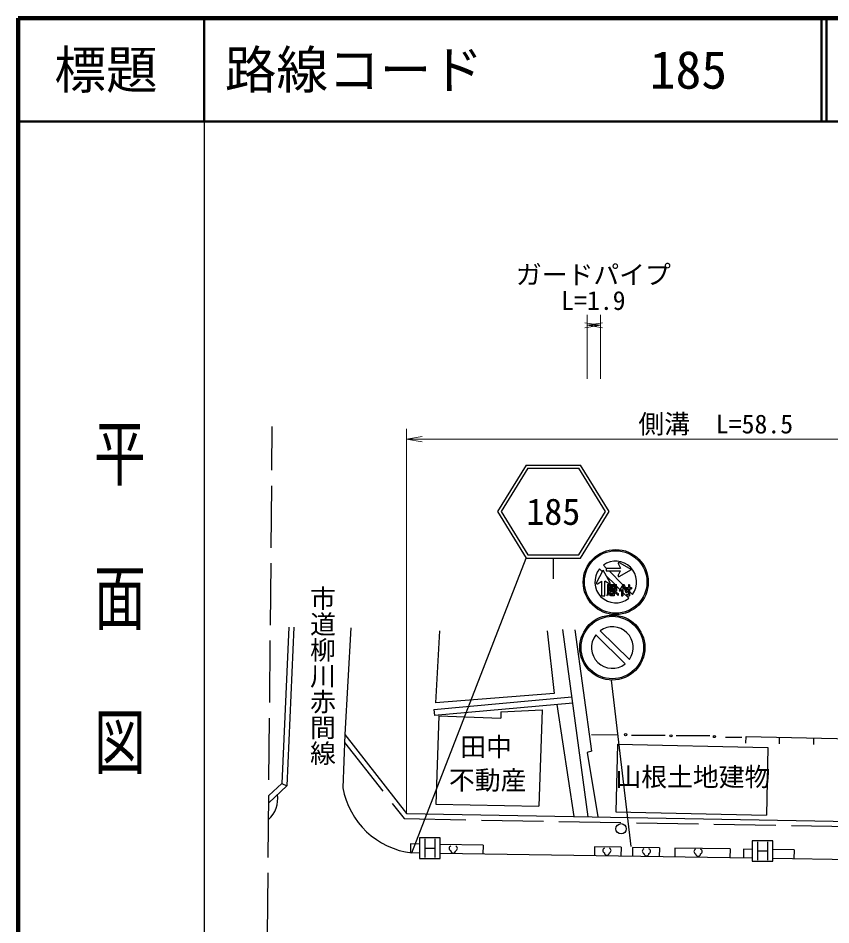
# Model space of a CAD drawing. Units: millimetres, scale not verified. Extents: x 40000 to 680000, y 20000 to 380000.
# Drawn here: x 40000 to 118667, y 292178 to 380000 of the extents above; entities that cross this region are included whole.
import ezdxf
from ezdxf.enums import TextEntityAlignment as Align

# ---------------------------------------------------------------- set-up
doc = ezdxf.new("R2010")
doc.units = ezdxf.units.MM
doc.header["$LTSCALE"] = 1000
doc.linetypes.add('DASHED', pattern=[7.5, 6, -1.5])
for name, color, linetype, lineweight in [('M-BGD', 7, 'Continuous', 25), ('M-BGD-EXST', 7, 'Continuous', 25), ('M-STR-HTXT', 7, 'Continuous', 13), ('M-STR-STRC', 7, 'Continuous', 25), ('M-TTL', 2, 'Continuous', 140), ('M-TTL-BAND', 7, 'Continuous', 25), ('M-TTL-LINE', 7, 'Continuous', 50), ('M-TTL-TXT', 7, 'Continuous', 13)]:
    doc.layers.add(name, color=color, linetype=linetype, lineweight=lineweight)
doc.layers.add('M-BMK-HTXT', color=7, linetype='Continuous')
doc.styles.add('@ＭＳ ゴシック', font='')
doc.styles.add('ＭＳ ゴシック', font='')
doc.styles.get('@ＭＳ ゴシック').set_extended_font_data('@MS Gothic')
doc.styles.get('ＭＳ ゴシック').set_extended_font_data('MS Gothic')

# ---------------------------------------------------------------- blocks, each defined once
blk = doc.blocks.new('open_arrow')
at = {"color": 0, "linetype": 'Continuous', "lineweight": -2}
blk.add_lwpolyline([(7.5, 1.25), (0, 0), (7.5, -1.25)], dxfattribs=at)

msp = doc.modelspace()

# ---------------------------------------------------------------- linework, layer by layer
at = {"layer": 'M-BGD', "linetype": 'DASHED'}
for p, q in [((64132, 291211), (64604, 340441)), ((71600, 309847), (77350, 302467)), ((66002, 305642), (64255, 304012)), ((77350, 302467), (132363, 301491))]:
    msp.add_line(p, q, dxfattribs=at)
at = {"layer": 'M-BGD'}
for p, q in [((66194, 321028), (65511, 305868)), ((66693, 321006), (66002, 305642)), ((72192, 320960), (71628, 310624)), ((80770, 320656), (80383, 313686)), ((91193, 320656), (91877, 314600)), ((95182, 302651), (92720, 320774)), ((93878, 320759), (95509, 308997)), ((91877, 314600), (80383, 313686)), ((80236, 313024), (93605, 314259)), ((93686, 313665), (80289, 312442)), ((92128, 313523), (93798, 302675)), ((80236, 313024), (80289, 312442)), ((86735, 312812), (86714, 312199)), ((86735, 312812), (90732, 312992)), ((90732, 312992), (90414, 303682)), ((80719, 312419), (80426, 303869)), ((80719, 312419), (86714, 312199)), ((71628, 310624), (71440, 305465)), ((71628, 310624), (77597, 302963)), ((95489, 310601), (98033, 310588)), ((99363, 310563), (102644, 310563)), ((103693, 310530), (106954, 310514)), ((108466, 310346), (110065, 310362)), ((110443, 309789), (110457, 310430)), ((110457, 310430), (138676, 309795)), ((113686, 309716), (113700, 310357)), ((117016, 309641), (117031, 310282)), ((98001, 309678), (97853, 303139)), ((98001, 309678), (112577, 309347)), ((112577, 309347), (112428, 302809)), ((95509, 308997), (95070, 308870)), ((95070, 308870), (96101, 302634)), ((65511, 305868), (64262, 304702)), ((65511, 305868), (66002, 305642)), ((80426, 303869), (90414, 303682)), ((97853, 303139), (112428, 302809)), ((77597, 302963), (132225, 301994)), ((77992, 300012), (77979, 299162)), ((78859, 299998), (77992, 300012)), ((85009, 299902), (80859, 299967)), ((85009, 299902), (84996, 299037)), ((95803, 299733), (95789, 298868)), ((98360, 299693), (95803, 299733)), ((98360, 299693), (98347, 298828)), ((99483, 299675), (99469, 298811)), ((102073, 299635), (99483, 299675)), ((102073, 299635), (102060, 298770)), ((103573, 299611), (103559, 298747)), ((108911, 299528), (103573, 299611)), ((108911, 299528), (108897, 298663)), ((110217, 299508), (110204, 298643)), ((111052, 299494), (110217, 299508)), ((78859, 299133), (78110, 299145)), ((111052, 298629), (80859, 299102)), ((115112, 299431), (113052, 299463)), ((151043, 298004), (113052, 298598)), ((115112, 299431), (115098, 298566))]:
    msp.add_line(p, q, dxfattribs=at)
for centre in [(98804, 310602), (103193, 310481), (107394, 310410)]:
    msp.add_circle(centre, 100, dxfattribs=at)
for centre, radius, start, end in [((62391, 304388), 2735, 312.5367, 8.56289), ((79031, 306797), 7708, 189.95225, 263.13915)]:
    msp.add_arc(centre, radius, start, end, dxfattribs=at)
at = {"layer": 'M-BGD-EXST'}
for p, q in [((78859, 300600), (78859, 298600)), ((80859, 300600), (78859, 300600)), ((79359, 300500), (79359, 298700)), ((80359, 298700), (80359, 300500)), ((80859, 298600), (80859, 300600)), ((79359, 299600), (80359, 299600)), ((111052, 300333), (111052, 298333)), ((113052, 300333), (111052, 300333)), ((111552, 300233), (111552, 298433)), ((112552, 298433), (112552, 300233)), ((113052, 298333), (113052, 300333)), ((78859, 298600), (80859, 298600)), ((111552, 299333), (112552, 299333)), ((111052, 298333), (113052, 298333))]:
    msp.add_line(p, q, dxfattribs=at)
msp.add_circle((98358, 301483), 500, dxfattribs=at)
for centre, start, end in [((81951, 299591), 109.56481, 250.43519), ((82273, 299591), 289.56481, 70.43519), ((96831, 299381), 109.56481, 250.43519), ((97153, 299381), 289.56481, 70.43519), ((100656, 299317), 109.56481, 250.43519), ((100978, 299317), 289.56481, 70.43519), ((105653, 299281), 109.56481, 250.43519), ((105975, 299281), 289.56481, 70.43519), ((82112, 299376), 183.27315, 356.72685), ((96992, 299166), 183.27315, 356.72685), ((100817, 299102), 183.27315, 356.72685), ((105814, 299066), 183.27315, 356.72685)]:
    msp.add_arc(centre, 243, start, end, dxfattribs=at)
at = {"layer": 'M-STR-HTXT'}
for p, q in [((95065, 345055), (95065, 351250)), ((96365, 345055), (96365, 351250)), ((95065, 350250), (96365, 350250)), ((77597, 302963), (77597, 340225)), ((77597, 339225), (136331, 339225))]:
    msp.add_line(p, q, dxfattribs=at)
at = {"layer": 'M-STR-STRC'}
for p, q in [((89165, 336703), (86401, 332203)), ((89333, 336403), (86753, 332203)), ((89165, 336703), (94437, 336703)), ((89333, 336403), (94269, 336403)), ((96849, 332203), (94269, 336403)), ((97201, 332203), (94437, 336703)), ((86401, 332203), (89165, 327703)), ((86753, 332203), (89333, 328003)), ((94269, 328003), (96849, 332203)), ((94437, 327703), (97201, 332203)), ((78110, 299145), (89165, 327703)), ((89165, 327703), (94437, 327703)), ((89333, 328003), (94269, 328003)), ((91801, 327703), (91801, 325703)), ((96649, 327009), (96932, 326726)), ((96932, 326726), (98302, 326726)), ((96932, 326726), (96932, 326454)), ((98073, 327164), (98302, 326726)), ((98173, 327261), (99369, 326590)), ((95971, 325322), (96642, 326519)), ((96271, 326647), (96555, 326363)), ((97313, 325322), (96642, 326519)), ((96932, 326454), (98302, 326454)), ((96952, 325965), (97777, 325140)), ((97205, 326454), (98538, 325121)), ((98073, 326017), (98302, 326454)), ((98173, 325920), (99369, 326590)), ((96068, 325223), (96506, 325452)), ((96506, 324058), (96506, 325452)), ((97216, 325223), (96778, 325452)), ((96778, 324058), (96778, 325452)), ((97057, 325140), (97919, 325140)), ((97057, 325140), (97057, 324340)), ((97166, 325049), (97166, 324340)), ((97166, 325049), (97561, 325049)), ((97561, 325049), (97561, 324918)), ((97680, 325049), (97919, 325049)), ((97680, 325049), (97680, 324918)), ((97868, 325049), (98251, 324666)), ((97919, 325049), (97919, 325140)), ((98541, 325125), (98170, 324538)), ((98684, 325125), (98539, 324896)), ((98684, 325125), (98541, 325125)), ((98626, 325033), (98800, 324859)), ((99192, 325125), (99073, 325125)), ((99073, 325125), (99073, 324859)), ((99192, 325125), (99192, 324859)), ((97057, 324340), (96968, 324088)), ((97057, 324058), (96968, 324088)), ((97166, 324340), (97057, 324058)), ((97353, 324384), (97205, 324206)), ((97205, 324206), (97264, 324088)), ((97472, 324295), (97264, 324088)), ((97302, 324918), (97561, 324918)), ((97302, 324918), (97302, 324501)), ((97302, 324501), (97561, 324501)), ((97383, 324177), (97324, 324058)), ((97353, 324384), (97472, 324295)), ((97561, 324177), (97383, 324177)), ((97393, 324827), (97828, 324827)), ((97393, 324827), (97393, 324740)), ((97393, 324740), (97828, 324740)), ((97393, 324649), (97828, 324649)), ((97393, 324649), (97393, 324592)), ((97393, 324592), (97828, 324592)), ((97561, 324501), (97561, 324177)), ((97680, 324918), (97919, 324918)), ((97680, 324501), (97919, 324501)), ((97680, 324501), (97680, 324058)), ((97798, 324325), (97887, 324414)), ((97798, 324325), (98065, 324088)), ((97828, 324827), (97828, 324740)), ((97828, 324649), (97828, 324592)), ((97887, 324414), (98065, 324266)), ((97919, 324918), (97919, 324501)), ((98065, 324266), (98065, 324088)), ((98170, 324538), (98313, 324538)), ((98391, 324661), (98313, 324538)), ((98339, 324578), (98391, 324526)), ((98391, 324661), (98391, 324058)), ((98539, 324896), (98539, 324058)), ((98539, 324378), (99107, 323810)), ((98658, 324859), (98658, 324740)), ((98658, 324859), (99073, 324859)), ((98658, 324740), (99073, 324740)), ((98832, 324634), (98717, 324562)), ((98717, 324562), (98865, 324325)), ((98832, 324634), (98980, 324397)), ((98980, 324397), (98865, 324325)), ((98895, 324177), (98895, 324058)), ((99073, 324177), (98895, 324177)), ((98919, 324740), (99073, 324586)), ((99073, 324740), (99073, 324177)), ((99192, 324859), (99369, 324859)), ((99192, 324740), (99369, 324740)), ((99192, 324740), (99192, 324058)), ((99192, 324467), (99470, 324189)), ((99369, 324859), (99369, 324740)), ((96506, 324058), (96778, 324058)), ((97680, 324058), (97324, 324058)), ((98391, 324058), (98539, 324058)), ((98895, 324058), (99192, 324058)), ((96334, 320673), (99167, 317882)), ((95909, 320257), (98758, 317451)), ((99335, 299766), (97437, 315889))]:
    msp.add_line(p, q, dxfattribs=at)
for centre, radius in [((97844, 325383), 3150), ((97844, 325383), 3024), ((97515, 319038), 3150), ((97515, 319038), 3024)]:
    msp.add_circle(centre, radius, dxfattribs=at)
for centre, radius, start, end in [((97844, 325383), 2018, 323.68914, 126.31086), ((98138, 327198), 72.6, 60.72604, 207.60398), ((97844, 325383), 2018, 141.2376, 308.7624), ((98138, 325983), 72.6, 152.39602, 299.27396), ((96035, 325287), 72.6, 150.72604, 297.60398), ((97249, 325287), 72.6, 242.39602, 29.27396), ((97515, 319038), 2016, 325.01478, 125.8468), ((97515, 319038), 2016, 142.79212, 308.06946)]:
    msp.add_arc(centre, radius, start, end, dxfattribs=at)
at = {"layer": 'M-TTL'}
for p, q in [((40000, 380000), (40000, 20000)), ((680000, 380000), (40000, 380000))]:
    msp.add_line(p, q, dxfattribs=at)
at = {"layer": 'M-TTL-BAND'}
msp.add_line((58000, 370000), (58000, 20000), dxfattribs=at)
at = {"layer": 'M-TTL-LINE'}
for p, q in [((58000, 380000), (58000, 370000)), ((117750, 380000), (117750, 370000)), ((118250, 380000), (118250, 370000)), ((40000, 370000), (680000, 370000))]:
    msp.add_line(p, q, dxfattribs=at)

# ---------------------------------------------------------------- block references
at = {"layer": 'M-STR-HTXT', "xscale": 200, "yscale": 200, "rotation": 180}
msp.add_blockref('open_arrow', (96365, 350250), dxfattribs=at)
at = {"layer": 'M-STR-HTXT', "xscale": 200, "yscale": 200}
for p in [(95065, 350250), (77597, 339225)]:
    msp.add_blockref('open_arrow', p, dxfattribs=at)

# ---------------------------------------------------------------- texts
at = {"layer": 'M-BMK-HTXT', "style": '@ＭＳ ゴシック'}
msp.add_text('市道柳川赤間線', height=1833, rotation=270, dxfattribs=at).set_placement((68007, 316317), align=Align.BOTTOM_CENTER)
at = {"layer": 'M-BMK-HTXT', "style": 'ＭＳ ゴシック'}
for s, p in [('田中', (85289, 307962)), ('山根土地建物', (105316, 305041)), ('不動産', (85451, 304725))]:
    msp.add_text(s, height=1833, dxfattribs=at).set_placement(p, align=Align.BOTTOM_CENTER)
at = {"layer": 'M-STR-HTXT', "style": 'ＭＳ ゴシック'}
for s, p in [('ガードパイプ', (95680, 353687)), ('L=1.9', (95680, 351187)), ('側溝\u3000L=58.5', (107525, 339225))]:
    msp.add_text(s, height=1833, dxfattribs=at).set_placement(p, align=Align.BOTTOM_CENTER)
at = {"layer": 'M-STR-STRC', "style": 'ＭＳ ゴシック'}
msp.add_text('185', height=2566, dxfattribs=at).set_placement((91801, 332203), align=Align.MIDDLE_CENTER)
at = {"layer": 'M-TTL-BAND', "style": '@ＭＳ ゴシック', "width": 1.4}
msp.add_text('平  面  図', height=3666, rotation=270, dxfattribs=at).set_placement((49777, 306475), align=Align.MIDDLE_RIGHT)
at = {"layer": 'M-TTL-TXT', "style": 'ＭＳ ゴシック'}
msp.add_text('標題', height=3666, dxfattribs=at).set_placement((48500, 375000), align=Align.MIDDLE_CENTER)
for s, p in [('路線コード', (60000, 375000)), ('185', (101142, 375000))]:
    msp.add_text(s, height=3666, dxfattribs=at).set_placement(p, align=Align.MIDDLE_LEFT)

doc.saveas('drawing.dxf')
